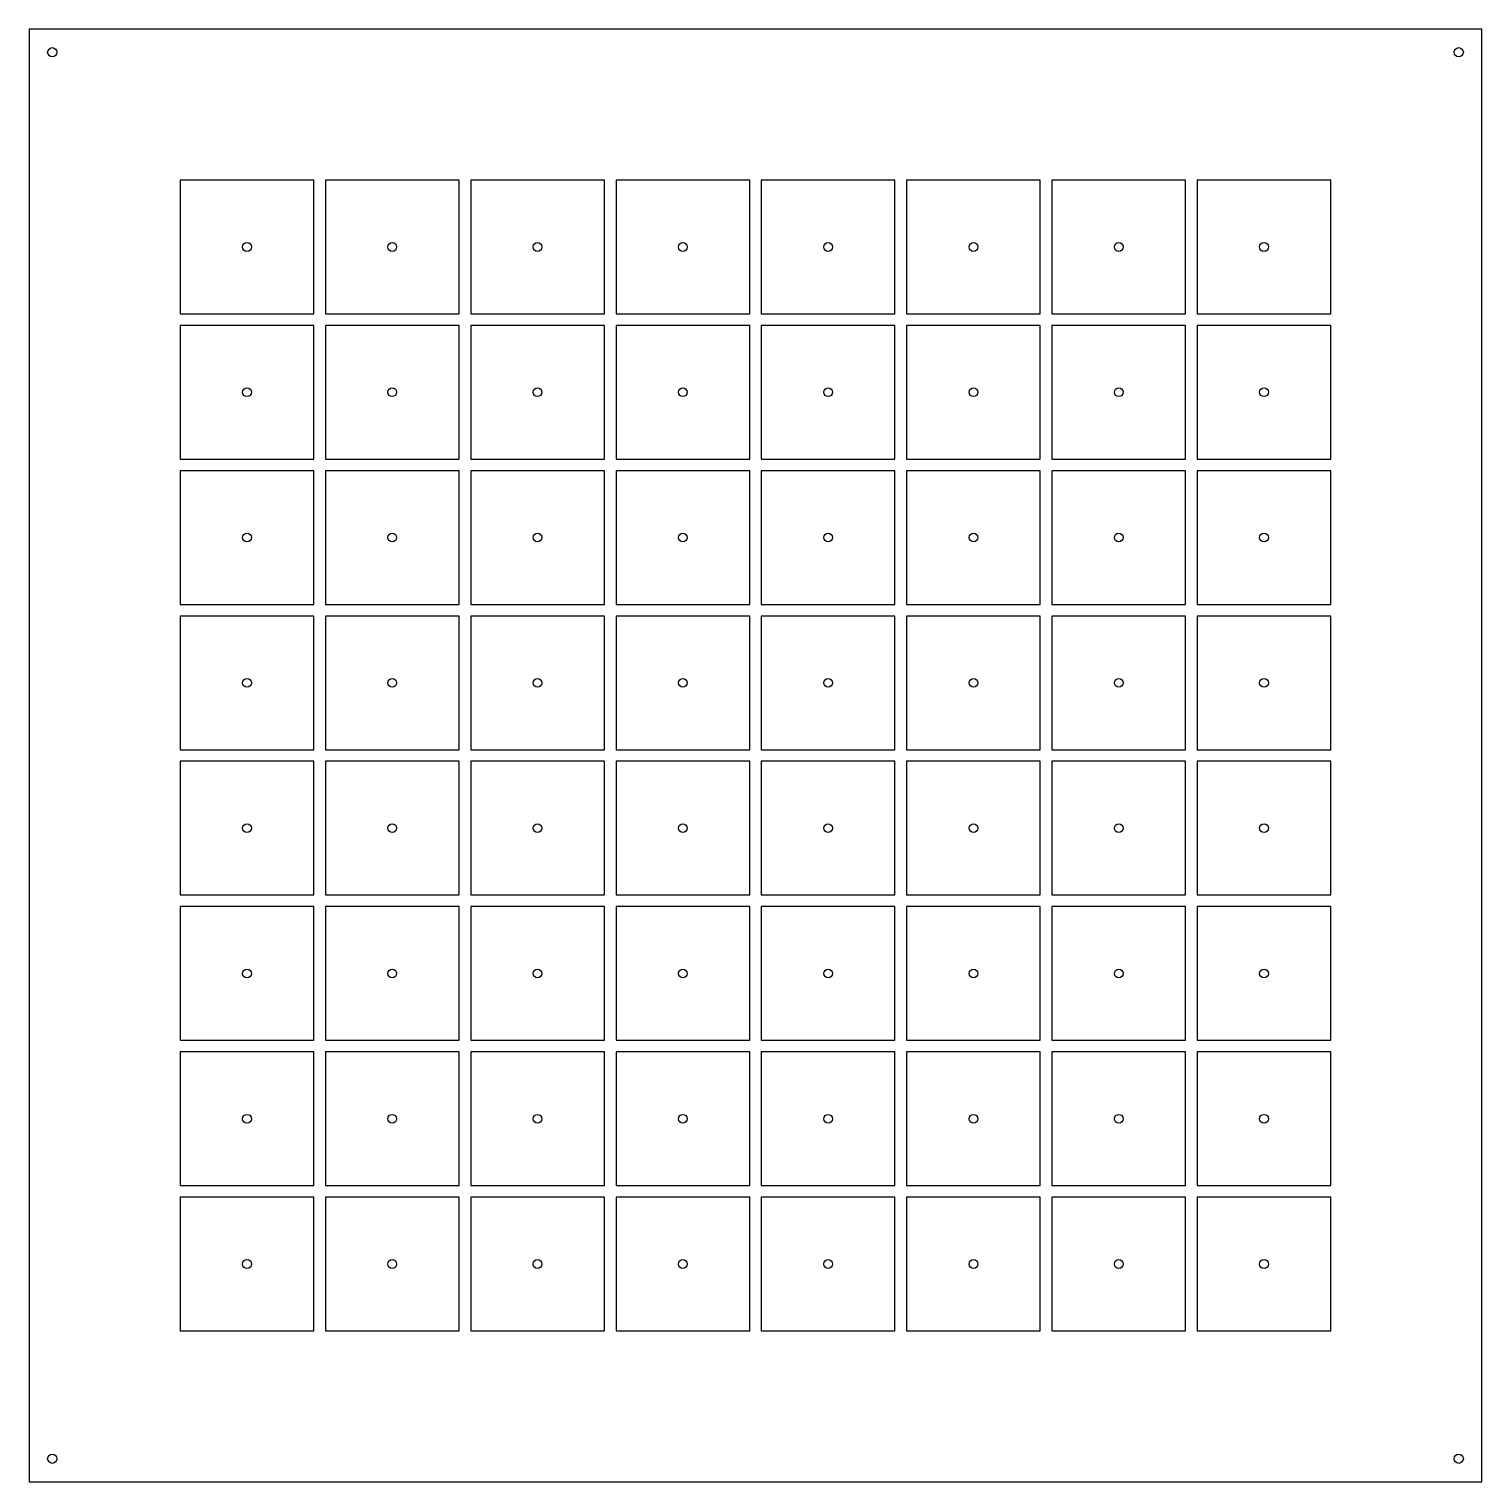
# Model space of a CAD drawing. Header units: millimetres. Extents: x 0 to 500, y 0 to 500.
import ezdxf

# ---------------------------------------------------------------- set-up
doc = ezdxf.new("R2010")
doc.units = ezdxf.units.MM

msp = doc.modelspace()

# ---------------------------------------------------------------- linework, layer by layer
at = {"layer": 'CUT'}
for p, q in [((500, 500), (0, 500)), ((0, 500), (0, 0)), ((500, 0), (500, 500)), ((98, 448), (52, 448)), ((52, 448), (52, 402)), ((98, 402), (98, 448)), ((148, 448), (102, 448)), ((102, 448), (102, 402)), ((148, 402), (148, 448)), ((198, 448), (152, 448)), ((152, 448), (152, 402)), ((198, 402), (198, 448)), ((248, 448), (202, 448)), ((202, 448), (202, 402)), ((248, 402), (248, 448)), ((298, 448), (252, 448)), ((252, 448), (252, 402)), ((298, 402), (298, 448)), ((348, 448), (302, 448)), ((302, 448), (302, 402)), ((348, 402), (348, 448)), ((398, 448), (352, 448)), ((352, 448), (352, 402)), ((398, 402), (398, 448)), ((448, 448), (402, 448)), ((402, 448), (402, 402)), ((448, 402), (448, 448)), ((52, 402), (98, 402)), ((102, 402), (148, 402)), ((152, 402), (198, 402)), ((202, 402), (248, 402)), ((252, 402), (298, 402)), ((302, 402), (348, 402)), ((352, 402), (398, 402)), ((402, 402), (448, 402)), ((98, 398), (52, 398)), ((52, 398), (52, 352)), ((98, 352), (98, 398)), ((148, 398), (102, 398)), ((102, 398), (102, 352)), ((148, 352), (148, 398)), ((198, 398), (152, 398)), ((152, 398), (152, 352)), ((198, 352), (198, 398)), ((248, 398), (202, 398)), ((202, 398), (202, 352)), ((248, 352), (248, 398)), ((298, 398), (252, 398)), ((252, 398), (252, 352)), ((298, 352), (298, 398)), ((348, 398), (302, 398)), ((302, 398), (302, 352)), ((348, 352), (348, 398)), ((398, 398), (352, 398)), ((352, 398), (352, 352)), ((398, 352), (398, 398)), ((448, 398), (402, 398)), ((402, 398), (402, 352)), ((448, 352), (448, 398)), ((52, 352), (98, 352)), ((102, 352), (148, 352)), ((152, 352), (198, 352)), ((202, 352), (248, 352)), ((252, 352), (298, 352)), ((302, 352), (348, 352)), ((352, 352), (398, 352)), ((402, 352), (448, 352)), ((98, 348), (52, 348)), ((52, 348), (52, 302)), ((98, 302), (98, 348)), ((148, 348), (102, 348)), ((102, 348), (102, 302)), ((148, 302), (148, 348)), ((198, 348), (152, 348)), ((152, 348), (152, 302)), ((198, 302), (198, 348)), ((248, 348), (202, 348)), ((202, 348), (202, 302)), ((248, 302), (248, 348)), ((298, 348), (252, 348)), ((252, 348), (252, 302)), ((298, 302), (298, 348)), ((348, 348), (302, 348)), ((302, 348), (302, 302)), ((348, 302), (348, 348)), ((398, 348), (352, 348)), ((352, 348), (352, 302)), ((398, 302), (398, 348)), ((448, 348), (402, 348)), ((402, 348), (402, 302)), ((448, 302), (448, 348)), ((52, 302), (98, 302)), ((102, 302), (148, 302)), ((152, 302), (198, 302)), ((202, 302), (248, 302)), ((252, 302), (298, 302)), ((302, 302), (348, 302)), ((352, 302), (398, 302)), ((402, 302), (448, 302)), ((98, 298), (52, 298)), ((52, 298), (52, 252)), ((98, 252), (98, 298)), ((148, 298), (102, 298)), ((102, 298), (102, 252)), ((148, 252), (148, 298)), ((198, 298), (152, 298)), ((152, 298), (152, 252)), ((198, 252), (198, 298)), ((248, 298), (202, 298)), ((202, 298), (202, 252)), ((248, 252), (248, 298)), ((298, 298), (252, 298)), ((252, 298), (252, 252)), ((298, 252), (298, 298)), ((348, 298), (302, 298)), ((302, 298), (302, 252)), ((348, 252), (348, 298)), ((398, 298), (352, 298)), ((352, 298), (352, 252)), ((398, 252), (398, 298)), ((448, 298), (402, 298)), ((402, 298), (402, 252)), ((448, 252), (448, 298)), ((52, 252), (98, 252)), ((102, 252), (148, 252)), ((152, 252), (198, 252)), ((202, 252), (248, 252)), ((252, 252), (298, 252)), ((302, 252), (348, 252)), ((352, 252), (398, 252)), ((402, 252), (448, 252)), ((98, 248), (52, 248)), ((52, 248), (52, 202)), ((98, 202), (98, 248)), ((148, 248), (102, 248)), ((102, 248), (102, 202)), ((148, 202), (148, 248)), ((198, 248), (152, 248)), ((152, 248), (152, 202)), ((198, 202), (198, 248)), ((248, 248), (202, 248)), ((202, 248), (202, 202)), ((248, 202), (248, 248)), ((298, 248), (252, 248)), ((252, 248), (252, 202)), ((298, 202), (298, 248)), ((348, 248), (302, 248)), ((302, 248), (302, 202)), ((348, 202), (348, 248)), ((398, 248), (352, 248)), ((352, 248), (352, 202)), ((398, 202), (398, 248)), ((448, 248), (402, 248)), ((402, 248), (402, 202)), ((448, 202), (448, 248)), ((52, 202), (98, 202)), ((102, 202), (148, 202)), ((152, 202), (198, 202)), ((202, 202), (248, 202)), ((252, 202), (298, 202)), ((302, 202), (348, 202)), ((352, 202), (398, 202)), ((402, 202), (448, 202)), ((98, 198), (52, 198)), ((52, 198), (52, 152)), ((98, 152), (98, 198)), ((148, 198), (102, 198)), ((102, 198), (102, 152)), ((148, 152), (148, 198)), ((198, 198), (152, 198)), ((152, 198), (152, 152)), ((198, 152), (198, 198)), ((248, 198), (202, 198)), ((202, 198), (202, 152)), ((248, 152), (248, 198)), ((298, 198), (252, 198)), ((252, 198), (252, 152)), ((298, 152), (298, 198)), ((348, 198), (302, 198)), ((302, 198), (302, 152)), ((348, 152), (348, 198)), ((398, 198), (352, 198)), ((352, 198), (352, 152)), ((398, 152), (398, 198)), ((448, 198), (402, 198)), ((402, 198), (402, 152)), ((448, 152), (448, 198)), ((52, 152), (98, 152)), ((102, 152), (148, 152)), ((152, 152), (198, 152)), ((202, 152), (248, 152)), ((252, 152), (298, 152)), ((302, 152), (348, 152)), ((352, 152), (398, 152)), ((402, 152), (448, 152)), ((98, 148), (52, 148)), ((52, 148), (52, 102)), ((98, 102), (98, 148)), ((148, 148), (102, 148)), ((102, 148), (102, 102)), ((148, 102), (148, 148)), ((198, 148), (152, 148)), ((152, 148), (152, 102)), ((198, 102), (198, 148)), ((248, 148), (202, 148)), ((202, 148), (202, 102)), ((248, 102), (248, 148)), ((298, 148), (252, 148)), ((252, 148), (252, 102)), ((298, 102), (298, 148)), ((348, 148), (302, 148)), ((302, 148), (302, 102)), ((348, 102), (348, 148)), ((398, 148), (352, 148)), ((352, 148), (352, 102)), ((398, 102), (398, 148)), ((448, 148), (402, 148)), ((402, 148), (402, 102)), ((448, 102), (448, 148)), ((52, 102), (98, 102)), ((102, 102), (148, 102)), ((152, 102), (198, 102)), ((202, 102), (248, 102)), ((252, 102), (298, 102)), ((302, 102), (348, 102)), ((352, 102), (398, 102)), ((402, 102), (448, 102)), ((98, 98), (52, 98)), ((52, 98), (52, 52)), ((98, 52), (98, 98)), ((148, 98), (102, 98)), ((102, 98), (102, 52)), ((148, 52), (148, 98)), ((198, 98), (152, 98)), ((152, 98), (152, 52)), ((198, 52), (198, 98)), ((248, 98), (202, 98)), ((202, 98), (202, 52)), ((248, 52), (248, 98)), ((298, 98), (252, 98)), ((252, 98), (252, 52)), ((298, 52), (298, 98)), ((348, 98), (302, 98)), ((302, 98), (302, 52)), ((348, 52), (348, 98)), ((398, 98), (352, 98)), ((352, 98), (352, 52)), ((398, 52), (398, 98)), ((448, 98), (402, 98)), ((402, 98), (402, 52)), ((448, 52), (448, 98)), ((52, 52), (98, 52)), ((102, 52), (148, 52)), ((152, 52), (198, 52)), ((202, 52), (248, 52)), ((252, 52), (298, 52)), ((302, 52), (348, 52)), ((352, 52), (398, 52)), ((402, 52), (448, 52)), ((0, 0), (500, 0))]:
    msp.add_line(p, q, dxfattribs=at)
at = {"layer": 'DRILL'}
for centre, radius in [((8, 492), 1.6), ((492, 492), 1.6), ((75, 425), 1.5), ((125, 425), 1.5), ((175, 425), 1.5), ((225, 425), 1.5), ((275, 425), 1.5), ((325, 425), 1.5), ((375, 425), 1.5), ((425, 425), 1.5), ((75, 375), 1.5), ((125, 375), 1.5), ((175, 375), 1.5), ((225, 375), 1.5), ((275, 375), 1.5), ((325, 375), 1.5), ((375, 375), 1.5), ((425, 375), 1.5), ((75, 325), 1.5), ((125, 325), 1.5), ((175, 325), 1.5), ((225, 325), 1.5), ((275, 325), 1.5), ((325, 325), 1.5), ((375, 325), 1.5), ((425, 325), 1.5), ((75, 275), 1.5), ((125, 275), 1.5), ((175, 275), 1.5), ((225, 275), 1.5), ((275, 275), 1.5), ((325, 275), 1.5), ((375, 275), 1.5), ((425, 275), 1.5), ((75, 225), 1.5), ((125, 225), 1.5), ((175, 225), 1.5), ((225, 225), 1.5), ((275, 225), 1.5), ((325, 225), 1.5), ((375, 225), 1.5), ((425, 225), 1.5), ((75, 175), 1.5), ((125, 175), 1.5), ((175, 175), 1.5), ((225, 175), 1.5), ((275, 175), 1.5), ((325, 175), 1.5), ((375, 175), 1.5), ((425, 175), 1.5), ((75, 125), 1.5), ((125, 125), 1.5), ((175, 125), 1.5), ((225, 125), 1.5), ((275, 125), 1.5), ((325, 125), 1.5), ((375, 125), 1.5), ((425, 125), 1.5), ((75, 75), 1.5), ((125, 75), 1.5), ((175, 75), 1.5), ((225, 75), 1.5), ((275, 75), 1.5), ((325, 75), 1.5), ((375, 75), 1.5), ((425, 75), 1.5), ((8, 8), 1.6), ((492, 8), 1.6)]:
    msp.add_circle(centre, radius, dxfattribs=at)

doc.saveas('drawing.dxf')
